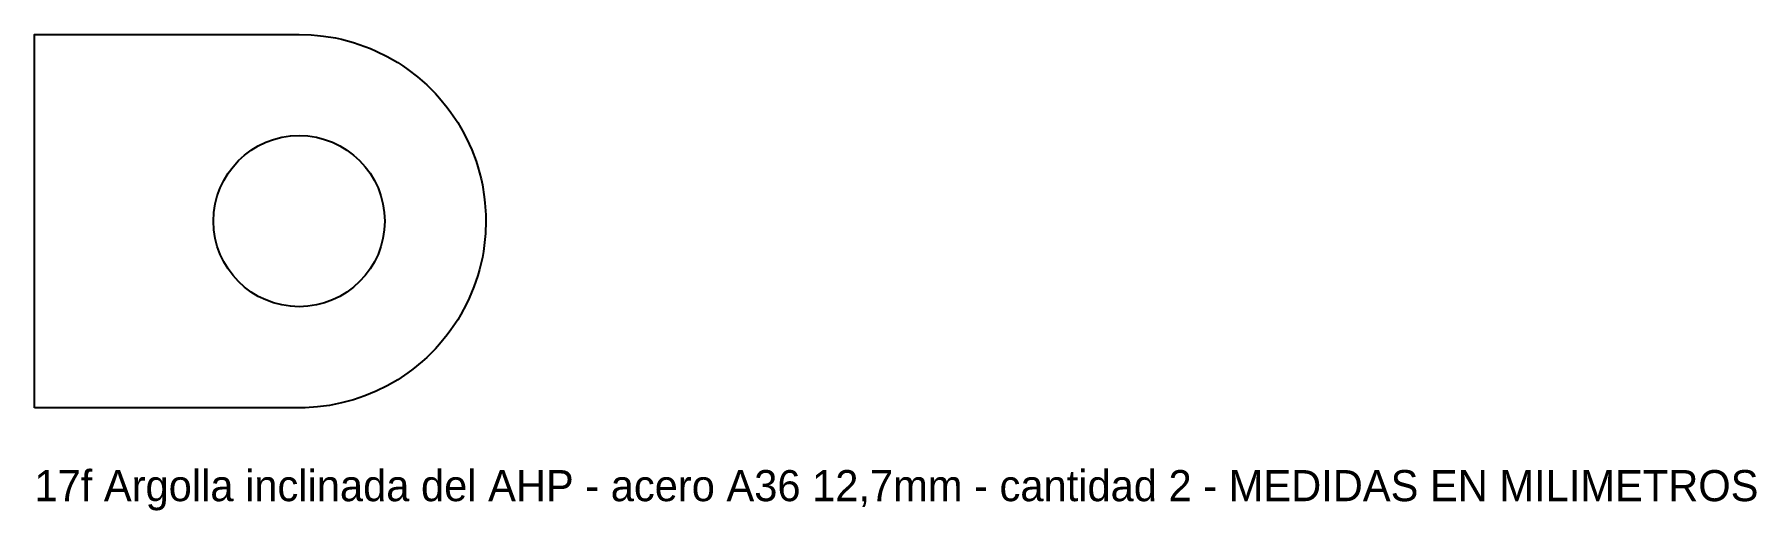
# Model space of a CAD drawing. Header units: millimetres. Extents: x 0 to 221, y -37 to 24.
import ezdxf

# ---------------------------------------------------------------- set-up
doc = ezdxf.new("R2010")
doc.units = ezdxf.units.MM
doc.layers.add('CORTE', color=1, linetype='Continuous')
doc.layers.add('NOTAS', color=3, linetype='Continuous')

msp = doc.modelspace()

# ---------------------------------------------------------------- linework, layer by layer
at = {"layer": 'CORTE'}
msp.add_lwpolyline([(0, -24), (0, 24), (34, 24), (35.57, 23.95), (36.35, 23.88), (37.13, 23.79), (38.68, 23.54), (39.45, 23.37), (40.97, 22.97), (42.45, 22.46), (43.18, 22.17), (43.9, 21.86), (45.31, 21.17), (46.67, 20.38), (47.33, 19.96), (47.98, 19.51), (49.23, 18.55), (50.41, 17.52), (51.52, 16.41), (52.04, 15.82), (53.04, 14.61), (53.51, 13.98), (54.38, 12.67), (54.78, 12), (55.17, 11.31), (55.86, 9.9), (56.17, 9.18), (56.73, 7.71), (56.97, 6.97), (57.37, 5.45), (57.54, 4.68), (57.79, 3.13), (57.88, 2.35), (57.99, 0.79), (58, 0), (57.95, -1.57), (57.88, -2.35), (57.68, -3.91), (57.54, -4.68), (57.18, -6.21), (56.97, -6.97), (56.46, -8.45), (55.86, -9.9), (55.52, -10.61), (54.78, -12), (54.38, -12.67), (53.51, -13.98), (53.04, -14.61), (52.04, -15.82), (51.52, -16.41), (50.41, -17.52), (49.82, -18.04), (48.61, -19.04), (47.98, -19.51), (46.67, -20.38), (45.31, -21.17), (43.9, -21.86), (42.45, -22.46), (40.97, -22.97), (39.45, -23.37), (37.91, -23.68), (36.35, -23.88), (34.79, -23.99), (34, -24), (0, -24)], close=True, dxfattribs=at)
msp.add_circle((34, 0), 11, dxfattribs=at)

# ---------------------------------------------------------------- texts
at = {"layer": 'NOTAS'}
msp.add_text('17f Argolla inclinada del AHP - acero A36 12,7mm - cantidad 2 - MEDIDAS EN MILIMETROS', height=4, dxfattribs=at).set_placement((0, -36))

doc.saveas('drawing.dxf')
